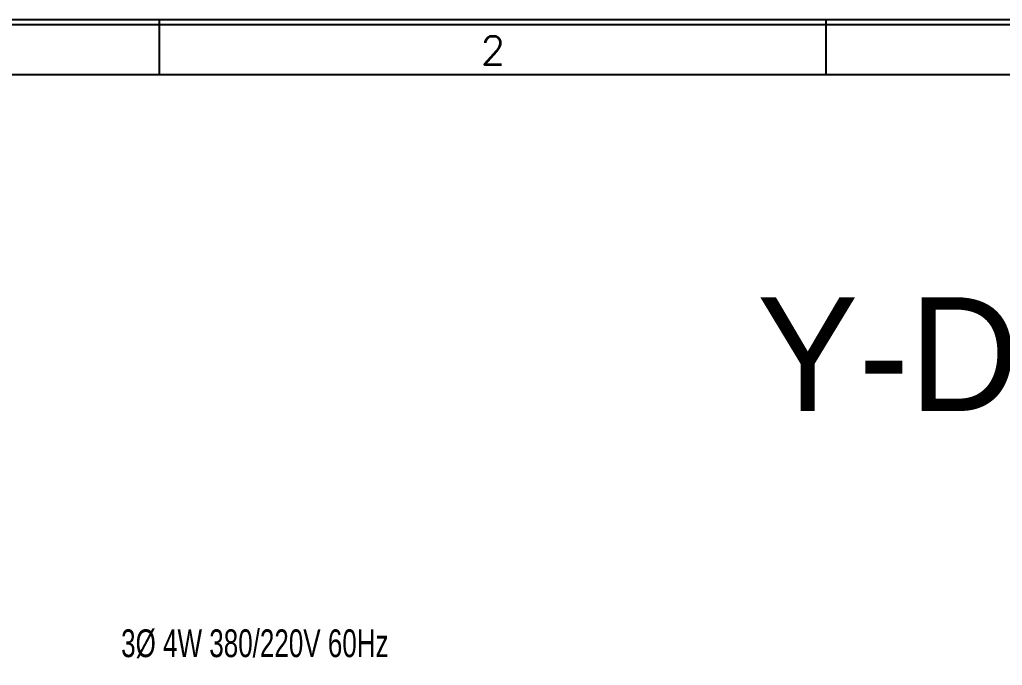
# Model space of a CAD drawing. Header units: millimetres. Extents: x 107 to 2900, y 85 to 3996.
# Drawn here: x 1072.1 to 1199.4, y 1209.1 to 1292.8 of the extents above; entities that cross this region are included whole.
import ezdxf
from ezdxf.enums import TextEntityAlignment as Align

# ---------------------------------------------------------------- set-up
doc = ezdxf.new("R2010")
doc.units = ezdxf.units.MM
for name, color, linetype in [('20', 2, 'Continuous'), ('30', 3, 'Continuous'), ('7', 7, 'Continuous'), ('70', 7, 'Continuous'), ('ASHADE', 7, 'Continuous')]:
    doc.layers.add(name, color=color, linetype=linetype)
doc.styles.add('ghs', font='NGULIM.TTF')
doc.styles.add('SIMPLEX', font='SIMPLEX')

msp = doc.modelspace()

# ---------------------------------------------------------------- linework, layer by layer
at = {"layer": '20', "color": 7}
msp.add_line((989.345, 1285.675), (1795.889, 1285.675), dxfattribs=at)
at = {"layer": '30', "color": 7}
for p, q in [((1090.217, 1285.675), (1090.217, 1292.803)), ((1176.617, 1285.675), (1176.617, 1292.803))]:
    msp.add_line(p, q, dxfattribs=at)
at = {"layer": '70', "color": 7}
for points in [[(1803.017, 709.603), (982.217, 709.603), (982.217, 1292.803), (1803.017, 1292.803)], [(1802.369, 710.251), (982.865, 710.251), (982.865, 1292.155), (1802.369, 1292.155)]]:
    msp.add_lwpolyline(points, close=True, dxfattribs=at)

# ---------------------------------------------------------------- texts
at = {"layer": '30', "color": 7, "style": 'SIMPLEX'}
msp.add_text('2', height=3.672, dxfattribs=at).set_placement((1133.417, 1288.816), align=Align.MIDDLE)
at = {"layer": '7', "color": 2, "linetype": 'Continuous', "style": 'ghs', "width": 0.7}
msp.add_text('3%%C 4W 380/220V 60Hz', height=3.6, dxfattribs=at).set_placement((1102.565, 1211.982), align=Align.MIDDLE)
at = {"layer": 'ASHADE', "color": 0, "linetype": 'ByBlock', "lineweight": 25, "ltscale": 2, "style": 'ghs'}
msp.add_text('Y-D기존설비에 RTM추가 설비 방법 예제', height=14.742, dxfattribs=at).set_placement((1167.628, 1242.07))

doc.saveas('drawing.dxf')
